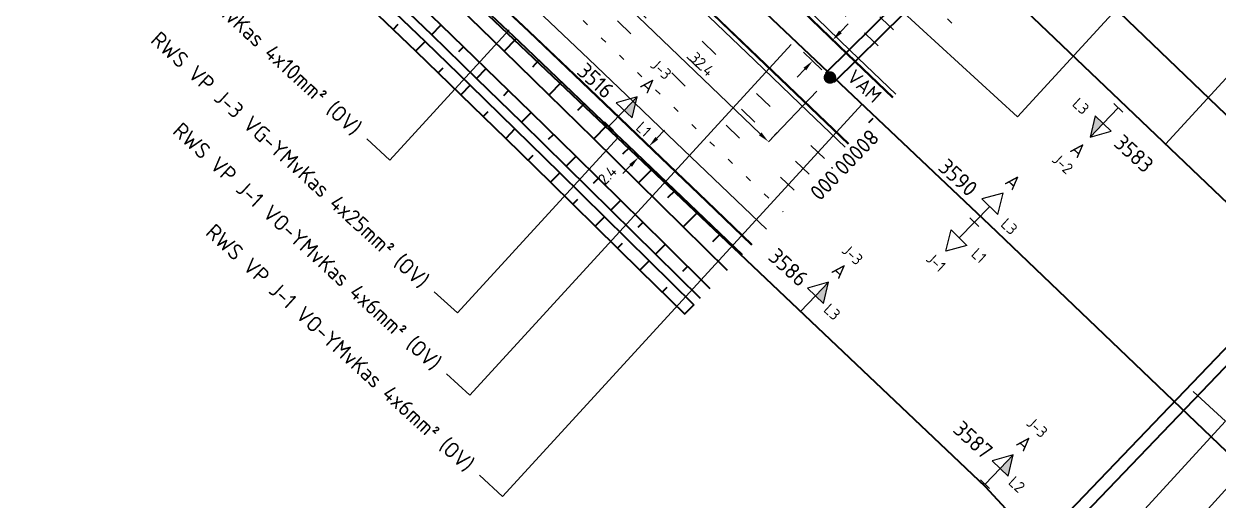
# Model space of a CAD drawing. Header units: metres. Extents: x 134219 to 139080, y 438661 to 444352.
# Drawn here: x 138743 to 138933.3, y 438856.6 to 438932.5 of the extents above; entities that cross this region are included whole.
import ezdxf
from ezdxf.enums import TextEntityAlignment as Align

# ---------------------------------------------------------------- set-up
doc = ezdxf.new("R2010")
doc.units = ezdxf.units.M
doc.linetypes.add('13strp', pattern=[4, 1, -3])
doc.linetypes.add('39strp', pattern=[12, 3, -9])
doc.layers.get('DEFPOINTS').update_dxf_attribs({"color": 193})
for name, color, linetype, lineweight in [('N-WE-KL-ET-T18', 1, 'Continuous', 18), ('N-WE-KL-ET-T25', 7, 'Continuous', 25), ('N-WE-KL-ET_LS_HULPSTUK_MOF-G', 10, 'Continuous', 35), ('N-WE-KL-ET_LS_OV_ARMATUUR-S', 7, 'Continuous', 25), ('N-WE-KL-ET_LS_OV_ARMATUUR-T18', 1, 'Continuous', 25), ('N-WE-KL-ET_LS_OV_KABEL-G', 10, 'KL-LS-OV-N', 35), ('N-WE-KL-ET_LS_OV_KABEL-M', 7, 'Continuous', 18), ('N-WE-KL-ET_LS_OV_KABEL-T25', 7, 'Continuous', 25), ('N-WE-KL-ET_LS_OV_MANTELBUIS-G', 10, 'Continuous', 35), ('Utd-ondergr-nw', 8, '13strp', 35)]:
    doc.layers.add(name, color=color, linetype=linetype, lineweight=lineweight)
doc.layers.add('N-WE-KL-ET_LS_OV_ARMATUUR-T25', color=2, linetype='Continuous')
doc.layers.add('Utd-weg-nw', color=8, linetype='Continuous')
doc.styles.add('alm a2ee v011$0$rtw_iso', font='NLCS-ISO.ttf')
doc.styles.add('ISO18', font='NLCS-ISO.ttf')
doc.styles.add('ISO25', font='NLCS-ISO.ttf')
doc.styles.add('NLCS-ISO', font='NLCS-ISO.ttf')
doc.styles.add('NLCS_18', font='NLCS-ISO.ttf', dxfattribs={"height": 1.8})
doc.styles.add('NLCS_25', font='NLCS-ISO.ttf', dxfattribs={"height": 2.5})
doc.linetypes.add('KL-LS-OV-N', pattern='A,4,-1,[103,NLCS.SHX,S=0.75,R=0,X=0,Y=0],-1,4,-1.5,["0V",Standard,S=1,R=0,X=0,Y=-0.5],-3', length=14.5)
doc.dimstyles.new('NLCS_t18_pijl_Dimension_l3_h1', dxfattribs={"dimtxt": 1.8, "dimasz": 1.8, "dimexe": 2, "dimexo": 2, "dimgap": 0.7, "dimtad": 1, "dimdec": 1, "dimzin": 0, "dimdsep": 46, "dimtxsty": 'NLCS_18', "dimcen": 2.5, "dimdle": 2, "dimclrd": 256, "dimclre": 256, "dimclrt": 256, "dimadec": 1, "dimazin": 0, "dimtfac": 1, "dimtdec": 1, "dimtofl": 0, "dimtmove": 1, "dimatfit": 0, "dimfxl": 0, "dimtolj": 1, "dimtzin": 0, "dimlwd": 18, "dimlwe": 18, "dimarcsym": 0})

# ---------------------------------------------------------------- blocks, each defined once
blk = doc.blocks.new('SKL-ET_OV_ARMATUUR_HD_NATRIUM_1x150W-SO (3)')
for points in [[(0, 1), (0, -1)], [(3.49, 0), (0, 0)], [(3.49, -1.76), (6.49, 0), (3.49, 1.76)], [(3.49, 1.76), (3.49, -1.76)], [(3.49, 0), (6.49, 0)]]:
    blk.add_lwpolyline(points)
blk.add_solid([(3.49, 0), (3.49, -1.76), (6.49, 0)])
at = {"layer": 'N-WE-KL-ET-T18', "linetype": 'ByBlock', "style": 'NLCS-ISO'}
blk.add_attdef('GROEPSNUMMER', text='', height=1.8, dxfattribs=at).set_placement((-2, -4), align=Align.RIGHT)
blk.add_attdef('FASE-AANSLUITING', (10, -4), '', height=1.8, dxfattribs=at)
at = {"layer": 'N-WE-KL-ET-T18', "linetype": 'ByBlock', "style": 'NLCS-ISO', "flags": 1}
for tag, p in [('TYPE_ARMATUUR', (7.76, -13.46)), ('TYPE_FABRIKAAT', (7.76, -17.24)), ('VERMOGEN_LAMP', (7.76, -21.02)), ('SPIEGELSTAND', (7.76, -24.81)), ('HOOGTE_LICHTMAST', (7.76, -28.59)), ('UITLEGGERHOEK', (7.76, -32.38)), ('TYPE_LICHTMAST', (7.76, -36.16)), ('BOTSVRIENDELIJK', (7.76, -39.95)), ('POSITIE_LICHTMAST', (7.76, -43.73)), ('KABELAANSLUITING', (7.76, -47.52)), ('VOEDINGSPUNT', (7.76, -51.3))]:
    blk.add_attdef(tag, p, '', height=1.8, dxfattribs=at)
at = {"layer": 'N-WE-KL-ET-T25', "linetype": 'ByBlock', "style": 'NLCS-ISO'}
blk.add_attdef('MASTNUMMER', text='', height=2.5, dxfattribs=at).set_placement((4, 4.31), align=Align.MIDDLE)
at = {"layer": 'N-WE-KL-ET-T25', "linetype": 'ByBlock', "style": 'NLCS-ISO', "flags": 1}
blk.add_attdef('TYPE_SYMBOOL', (7.76, -10.06), '', height=2.5, dxfattribs=at)
blk = doc.blocks.new('SKL-ET_HULP_MOF_VERBINDING_AFTAKMOF-SO')
at = {"const_width": 1}
blk.add_lwpolyline([(-0.5, 0, 1), (0.5, 0, 1)], format="xyb", close=True, dxfattribs=at)
blk.add_circle((0, 0), 0.5)
at = {"layer": 'N-WE-KL-ET-T18', "linetype": 'ByBlock', "style": 'NLCS-ISO', "flags": 1}
for tag, p in [('OMSCHRIJVING_LEGENDA', (0, -8.43)), ('LOCATIE', (0, -12.22)), ('MASTNUMMER', (0, -16)), ('VAN', (0, -19.78)), ('NAAR', (0, -23.57)), ('AFTAKKING', (0, -27.35)), ('VOEDINGSPUNT', (0, -31.14)), ('GROEPSNUMMER', (0, -34.92)), ('POSITIE_X', (0, -38.71)), ('POSITIE_Y', (0, -42.49)), ('OVERIGE_OPMERKING(EN)_2', (0, -50.06))]:
    blk.add_attdef(tag, p, '', height=1.8, dxfattribs=at)
at = {"layer": 'N-WE-KL-ET-T18', "linetype": 'ByBlock', "style": 'NLCS-ISO'}
blk.add_attdef('OVERIGE_OPMERKING(EN)_1', (0, -46.28), '', height=1.8, dxfattribs=at)
at = {"layer": 'N-WE-KL-ET-T25', "linetype": 'ByBlock', "style": 'NLCS-ISO'}
blk.add_attdef('SOORT_MOF', text='', height=2.25, dxfattribs=at).set_placement((0, 3), align=Align.MIDDLE)
blk = doc.blocks.new('SKL-ET_OV_ARMATUUR_HD_NATRIUM_2x250W-SO (3)')
for p, q in [((-6.49, 0), (-3.49, 1.76)), ((-3.49, -1.76), (-6.49, 0)), ((6.49, 0), (3.49, 1.76)), ((3.49, -1.76), (6.49, 0))]:
    blk.add_line(p, q)
for points in [[(-3.49, 1.76), (-3.49, -1.76)], [(-3.49, 0), (0, 0)], [(0, 1), (0, -1)], [(3.49, 0), (0, 0)], [(3.49, 1.76), (3.49, -1.76)]]:
    blk.add_lwpolyline(points)
at = {"layer": 'N-WE-KL-ET_LS_OV_ARMATUUR-T18', "style": 'ISO18', "flags": 1}
for tag, p in [('TYPE_ARMATUUR', (3.07, -6.82)), ('VERMOGEN_LAMP', (3.07, -10.61)), ('SPIEGELSTAND', (3.07, -14.39)), ('HOOGTE_LICHTMAST', (3.07, -18.17)), ('UITLEGGERHOEK', (3.07, -21.96)), ('TYPE_LICHTMAST', (3.07, -25.74)), ('BOTSVRIENDELIJK', (3.07, -29.53)), ('POSITIE_LICHTMAST', (3.07, -33.31)), ('KABELAANSLUITNG', (3.07, -37.1)), ('VOEDINGSPUNT', (3.07, -48.45))]:
    blk.add_attdef(tag, p, '', height=1.8, dxfattribs=at)
at = {"layer": 'N-WE-KL-ET_LS_OV_ARMATUUR-T18', "style": 'ISO18'}
for tag, p in [('FASE-AANSLUITING_1', (3.07, -40.88)), ('FASE-AANSLUITING_2', (3.07, -44.67)), ('GROEPSNUMMER', (3.07, -52.24))]:
    blk.add_attdef(tag, p, '', height=1.8, dxfattribs=at)
at = {"layer": 'N-WE-KL-ET_LS_OV_ARMATUUR-T25', "style": 'ISO25'}
for tag, p, height in [('MASTNUMMER', (3.07, 7.39), 2.5), ('TYPE_SYMBOOL', (3.07, 3.61), 2.25)]:
    blk.add_attdef(tag, p, '', height=height, dxfattribs=at)
blk = doc.blocks.new('*D344')
at = {"layer": 'DEFPOINTS', "color": 0, "transparency": 16777216}
for p in [(138840.91, 438911.24), (138840.91, 438911.24), (138842.59, 438912.99)]:
    blk.add_point(p, dxfattribs=at)
at = {"layer": 'N-WE-KL-ET_LS_OV_KABEL-M', "linetype": 'Continuous', "lineweight": 18, "transparency": 16777216}
for p, q in [((138843.83, 438914.29), (138845.08, 438915.59)), ((138839.66, 438909.94), (138838.42, 438908.64))]:
    blk.add_line(p, q, dxfattribs=at)
at = {"layer": 'N-WE-KL-ET_LS_OV_KABEL-M', "lineweight": 18, "transparency": 16777216}
for p, q in [((138840.91, 438911.24), (138842.35, 438909.86)), ((138842.59, 438912.99), (138844.03, 438911.6))]:
    blk.add_line(p, q, dxfattribs=at)
at = {"layer": 'N-WE-KL-ET_LS_OV_KABEL-M', "transparency": 16777216}
for points in [[(138843.62, 438914.49), (138844.05, 438914.08), (138842.59, 438912.99)], [(138839.45, 438910.15), (138839.88, 438909.73), (138840.91, 438911.24)]]:
    blk.add_solid(points, dxfattribs=at)
at = {"layer": 'N-WE-KL-ET_LS_OV_KABEL-M', "transparency": 16777216, "insert": (138835.97, 438908.4), "char_height": 1.8, "attachment_point": 5, "rotation": 46.2058, "style": 'NLCS_18'}
blk.add_mtext('\\A1;2.4', dxfattribs=at)
blk = doc.blocks.new('*D150')
at = {"layer": 'DEFPOINTS', "color": 0, "transparency": 16777216}
for p in [(138838.25, 438936.15, 2.32), (138861.63, 438913.74, 2.32), (138861.63, 438913.74)]:
    blk.add_point(p, dxfattribs=at)
at = {"layer": 'N-WE-KL-ET_LS_OV_KABEL-M', "lineweight": 18, "transparency": 16777216}
for p, q in [((138838.73, 438936.66), (138839.64, 438937.6)), ((138862.11, 438914.24), (138863.01, 438915.19))]:
    blk.add_line(p, q, dxfattribs=at)
at = {"layer": 'N-WE-KL-ET_LS_OV_KABEL-M', "linetype": 'Continuous', "lineweight": 18, "transparency": 16777216}
blk.add_line((138839.55, 438934.91), (138860.33, 438914.99), dxfattribs=at)
at = {"layer": 'N-WE-KL-ET_LS_OV_KABEL-M', "transparency": 16777216}
for points in [[(138839.76, 438935.13), (138839.34, 438934.69), (138838.25, 438936.15)], [(138860.53, 438915.21), (138860.12, 438914.77), (138861.63, 438913.74)]]:
    blk.add_solid(points, dxfattribs=at)
at = {"layer": 'N-WE-KL-ET_LS_OV_KABEL-M', "transparency": 16777216, "insert": (138851.05, 438926.1), "char_height": 1.8, "attachment_point": 5, "rotation": 316.2058, "style": 'NLCS_18'}
blk.add_mtext('\\A1;32.4', dxfattribs=at)
blk = doc.blocks.new('*D151')
at = {"layer": 'DEFPOINTS', "color": 0, "transparency": 16777216}
for p in [(138871.86, 438929.94), (138868.68, 438926.62), (138868.68, 438926.62)]:
    blk.add_point(p, dxfattribs=at)
at = {"layer": 'N-WE-KL-ET_LS_OV_KABEL-M', "linetype": 'Continuous', "lineweight": 18, "transparency": 16777216}
for p, q in [((138873.11, 438931.24), (138874.35, 438932.54)), ((138867.44, 438925.33), (138866.19, 438924.03))]:
    blk.add_line(p, q, dxfattribs=at)
at = {"layer": 'N-WE-KL-ET_LS_OV_KABEL-M', "lineweight": 18, "transparency": 16777216}
for p, q in [((138871.86, 438929.94), (138870.42, 438931.33)), ((138868.68, 438926.62), (138867.24, 438928.01))]:
    blk.add_line(p, q, dxfattribs=at)
at = {"layer": 'N-WE-KL-ET_LS_OV_KABEL-M', "transparency": 16777216}
for points in [[(138872.89, 438931.45), (138873.33, 438931.03), (138871.86, 438929.94)], [(138867.22, 438925.53), (138867.65, 438925.12), (138868.68, 438926.62)]]:
    blk.add_solid(points, dxfattribs=at)
at = {"layer": 'N-WE-KL-ET_LS_OV_KABEL-M', "transparency": 16777216, "insert": (138874.51, 438935.02), "char_height": 1.8, "attachment_point": 5, "rotation": 46.2058, "style": 'NLCS_18'}
blk.add_mtext('\\A1;4.6', dxfattribs=at)

msp = doc.modelspace()

# ---------------------------------------------------------------- linework, layer by layer
at = {"layer": 'N-WE-KL-ET_LS_OV_KABEL-G', "elevation": 1.17, "flags": 128}
msp.add_lwpolyline([(138088.64, 439676.43), (138088.64, 439676.43), (138097.5, 439666.65), (138107.23, 439656.38), (138139.91, 439624.96), (138141.78, 439623.5), (138425.82, 439351.41), (138520.26, 439261.98), (138566.89, 439216.72), (138613.92, 439171.92), (138660.91, 439126.84), (138707.71, 439081.89), (138754.75, 439037.02), (138768.95, 439023.34), (138801.31, 438992.45), (138850.33, 438944.62), (138896.9, 438900.49), (138941.92, 438857.34)], dxfattribs=at)
at = {"layer": 'N-WE-KL-ET_LS_OV_KABEL-G', "flags": 128}
for points in [[(138953.36, 438803.71), (138915.36, 438839.38), (138901.13, 438853.03), (138900.09, 438854.5), (138896.25, 438858.69), (138802.58, 438947.64), (138802.58, 438947.61), (138789.54, 438959.74), (138774.47, 438973.56), (138762.68, 438984.16), (138743.95, 439001.5), (138731.19, 439013.41), (138717.8, 439025.19), (138712.97, 439030.05), (138701.15, 439040.29), (138688.62, 439051.81), (138685.03, 439054.89), (138674.01, 439064.17), (138662.45, 439072.76), (138646.48, 439082.7), (138622.68, 439093.99), (138609.71, 439098.88), (138589.61, 439105.01), (138568.64, 439109.11), (138546.16, 439110.41), (138527.35, 439109.58), (138491.99, 439105.17), (138486.14, 439104.84), (138476.69, 439103.93), (138476.83, 439103.72)], [(138965.16, 438874.91), (138941.81, 438897.22), (138887.71, 438948.92), (138826.6, 439007.5), (138793.89, 439038.41)], [(138893.66, 438945.94), (138899.38, 438951.89), (138948.82, 438904.38), (138949.31, 438902.56), (138950.97, 438901.13), (138952.19, 438901.04), (138972.7, 438881.65)]]:
    msp.add_lwpolyline(points, dxfattribs=at)
at = {"layer": 'N-WE-KL-ET_LS_OV_KABEL-M'}
for points in [[(138870.15, 438925.22), (138868.68, 438926.62)], [(138869.35, 438921.8), (138861.63, 438913.74)]]:
    msp.add_lwpolyline(points, dxfattribs=at)
at = {"layer": 'N-WE-KL-ET_LS_OV_KABEL-T25'}
for p, q in [((138970.75, 438993.43), (138901.33, 438917.68)), ((138996.83, 438991.82), (138924.93, 438913.35)), ((138882.51, 438934.93), (138901.33, 438917.68)), ((138801.29, 438910.79), (138820.33, 438931.56)), ((138814.01, 438873.33), (138865.25, 438929.24)), ((138819.27, 438857.15), (138876.6, 438919.72)), ((138801.29, 438910.79), (138797.61, 438914.17)), ((138812.05, 438886.43), (138837.65, 438914.36)), ((138812.05, 438886.43), (138808.37, 438889.81)), ((138814.01, 438873.33), (138810.32, 438876.7)), ((138819.27, 438857.15), (138815.58, 438860.53)), ((138878.86, 438797.51), (138937.54, 438861.54))]:
    msp.add_line(p, q, dxfattribs=at)
msp.add_lwpolyline([(138929.32, 438873.91), (138934.5, 438869.16), (138881.26, 438811.05)], dxfattribs=at)
at = {"layer": 'N-WE-KL-ET_LS_OV_MANTELBUIS-G', "linetype": 'Continuous'}
for points in [[(138870.74, 438924.69), (138872.14, 438923.27), (138894.36, 438945.23), (138892.96, 438946.65)], [(138905.73, 438850.75), (138907.17, 438849.36), (138952.91, 438897.07), (138951.46, 438898.45)]]:
    msp.add_lwpolyline(points, close=True, dxfattribs=at)
at = {"layer": 'Utd-ondergr-nw', "color": 7, "linetype": 'Continuous'}
msp.add_line((138878.26, 438917.46), (138877.57, 438916.74), dxfattribs=at)
at = {"layer": 'Utd-ondergr-nw', "linetype": 'Continuous', "flags": 128}
for points in [[(138737.06, 439059.18), (138744.28, 439052.26), (138751.5, 439045.34), (138758.72, 439038.42), (138765.94, 439031.5), (138773.16, 439024.58), (138780.37, 439017.66), (138787.59, 439010.74), (138794.81, 439003.82), (138802.03, 438996.9), (138809.25, 438989.98), (138815.68, 438983.81), (138816.47, 438983.06), (138823.68, 438976.14), (138830.9, 438969.21), (138838.12, 438962.29), (138845.34, 438955.37), (138852.56, 438948.45), (138859.78, 438941.53), (138866.99, 438934.61), (138874.21, 438927.69), (138881.43, 438920.77)], [(138737.11, 439059.23), (138744.33, 439052.31), (138751.55, 439045.39), (138758.77, 439038.47), (138765.99, 439031.55), (138773.2, 439024.63), (138780.42, 439017.71), (138787.64, 439010.79), (138794.86, 439003.87), (138802.08, 438996.95), (138809.3, 438990.03), (138815.73, 438983.86), (138816.51, 438983.11), (138823.73, 438976.19), (138830.95, 438969.27), (138838.17, 438962.34), (138845.39, 438955.42), (138852.61, 438948.5), (138859.82, 438941.58), (138867.04, 438934.66), (138874.26, 438927.74), (138881.48, 438920.82)], [(138802.07, 438982.68), (138802.17, 438982.59), (138808.6, 438976.42), (138809.39, 438975.67), (138816.6, 438968.75), (138823.82, 438961.83), (138831.04, 438954.91), (138838.26, 438947.99), (138845.48, 438941.07), (138852.7, 438934.15), (138859.91, 438927.23), (138867.13, 438920.31), (138874.35, 438913.39)], [(138802.12, 438982.73), (138802.22, 438982.64), (138808.65, 438976.47), (138809.43, 438975.72), (138816.65, 438968.8), (138823.87, 438961.88), (138831.09, 438954.96), (138838.31, 438948.04), (138845.53, 438941.12), (138852.74, 438934.2), (138859.96, 438927.28), (138867.18, 438920.36), (138874.4, 438913.44)], [(138785.01, 438964.47), (138785.55, 438963.96), (138792.85, 438957.14), (138800.14, 438950.3), (138807.41, 438943.45), (138814.67, 438936.59), (138821.91, 438929.72), (138829.15, 438922.83), (138836.37, 438915.92), (138839.15, 438913.26), (138842.99, 438909.58), (138850.21, 438902.66), (138857.43, 438895.74)], [(138786.47, 438966.09), (138787.04, 438965.56), (138794.34, 438958.73), (138801.63, 438951.89), (138808.9, 438945.04), (138816.17, 438938.17), (138823.42, 438931.3), (138830.65, 438924.4), (138837.88, 438917.5), (138840.66, 438914.84), (138844.5, 438911.15), (138851.72, 438904.23), (138858.94, 438897.31)], [(138786.52, 438966.14), (138787.09, 438965.61), (138794.39, 438958.78), (138801.68, 438951.94), (138808.95, 438945.09), (138816.21, 438938.23), (138823.46, 438931.35), (138830.7, 438924.46), (138837.93, 438917.55), (138840.71, 438914.89), (138844.55, 438911.2), (138851.77, 438904.28), (138858.99, 438897.36)], [(138783.34, 438962.96), (138789.8, 438956.81), (138790.58, 438956.06), (138797.81, 438949.15), (138805.02, 438942.22), (138812.21, 438935.27), (138819.38, 438928.3), (138826.54, 438921.31), (138833.68, 438914.31), (138840.8, 438907.3), (138847.92, 438900.27), (138855.04, 438893.24)], [(138780.57, 438960.07), (138787.03, 438953.92), (138787.81, 438953.17), (138795.04, 438946.26), (138802.25, 438939.33), (138809.44, 438932.38), (138816.61, 438925.41), (138823.77, 438918.43), (138830.91, 438911.43), (138838.04, 438904.41), (138845.15, 438897.38), (138852.27, 438890.35)], [(138778.03, 438957.42), (138784.49, 438951.27), (138785.27, 438950.52), (138792.5, 438943.61), (138799.7, 438936.68), (138806.89, 438929.73), (138814.07, 438922.76), (138821.23, 438915.77), (138828.37, 438908.77), (138835.49, 438901.76), (138842.61, 438894.73), (138849.72, 438887.7)], [(138779.07, 438958.5), (138785.53, 438952.35), (138786.31, 438951.6), (138793.53, 438944.69), (138800.74, 438937.76), (138807.93, 438930.81), (138815.11, 438923.84), (138822.26, 438916.86), (138829.4, 438909.86), (138836.53, 438902.84), (138843.65, 438895.81), (138850.76, 438888.78)], [(138776.08, 438955.39), (138782.66, 438949.36), (138783.5, 438948.67), (138790.97, 438942.02), (138798.2, 438935.11), (138805.41, 438928.17), (138812.59, 438921.22), (138819.76, 438914.25), (138826.91, 438907.26), (138834.04, 438900.24), (138841.17, 438893.22), (138848.3, 438886.21)], [(138802.55, 438932.42), (138801.8, 438931.65)], [(138807.94, 438930.8), (138809.45, 438932.37)], [(138819.5, 438928.18), (138821.44, 438930.17)], [(138806.89, 438929.73), (138805.4, 438928.18)], [(138812.28, 438928.1), (138813.04, 438928.88)], [(138824.07, 438925.7), (138825.06, 438926.72)], [(138809.74, 438925.47), (138808.99, 438924.71)], [(138815.11, 438923.84), (138816.63, 438925.4)], [(138814.07, 438922.76), (138812.58, 438921.23)], [(138826.66, 438921.2), (138828.68, 438923.27)], [(138819.45, 438921.12), (138820.21, 438921.9)], [(138831.27, 438918.75), (138832.3, 438919.81)], [(138816.91, 438918.51), (138816.16, 438917.75)], [(138822.27, 438916.85), (138823.79, 438918.41)], [(138821.23, 438915.78), (138819.75, 438914.26)], [(138833.8, 438914.2), (138835.92, 438916.36)], [(138826.6, 438914.13), (138827.36, 438914.9)], [(138824.06, 438911.52), (138823.32, 438910.77)], [(138829.41, 438909.85), (138830.93, 438911.4)], [(138838.45, 438911.79), (138839.53, 438912.89)], [(138840.92, 438907.18), (138843.14, 438909.43)], [(138828.37, 438908.77), (138826.89, 438907.28)], [(138833.73, 438907.12), (138834.5, 438907.89)], [(138845.62, 438904.82), (138846.76, 438905.97)], [(138831.19, 438904.52), (138830.46, 438903.77)], [(138836.53, 438902.83), (138838.06, 438904.38)], [(138835.49, 438901.76), (138834.02, 438900.27)], [(138848.04, 438900.15), (138850.37, 438902.51)], [(138840.86, 438900.1), (138841.62, 438900.87)], [(138852.79, 438897.84), (138853.98, 438899.05)], [(138838.32, 438897.5), (138837.58, 438896.76)], [(138843.65, 438895.81), (138845.18, 438897.36)], [(138842.61, 438894.73), (138841.14, 438893.25)], [(138847.97, 438893.07), (138848.74, 438893.84)], [(138845.44, 438890.48), (138844.71, 438889.74)], [(138849.72, 438887.7), (138848.27, 438886.24)]]:
    msp.add_lwpolyline(points, dxfattribs=at)
at = {"layer": 'Utd-weg-nw', "linetype": '13strp', "flags": 128}
for points in [[(138711.15, 439104.94), (138711.42, 439104.68), (138718.64, 439097.76), (138725.86, 439090.84), (138733.07, 439083.92), (138740.29, 439077), (138742.79, 439074.61), (138747.51, 439070.08), (138754.73, 439063.16), (138761.95, 439056.24), (138769.17, 439049.32), (138776.38, 439042.4), (138783.6, 439035.48), (138790.82, 439028.56), (138798.04, 439021.63), (138805.26, 439014.71), (138812.48, 439007.79), (138819.69, 439000.87), (138826.13, 438994.7), (138826.91, 438993.95), (138834.13, 438987.03), (138841.35, 438980.11), (138848.57, 438973.19), (138855.79, 438966.27), (138863, 438959.35), (138870.22, 438952.43), (138877.44, 438945.51), (138884.66, 438938.59), (138891.88, 438931.67)], [(138791.67, 438971.84), (138791.77, 438971.75), (138798.2, 438965.58), (138798.99, 438964.83), (138806.21, 438957.91), (138813.42, 438950.98), (138820.64, 438944.06), (138827.86, 438937.14), (138835.08, 438930.22), (138842.3, 438923.3), (138849.52, 438916.38), (138856.73, 438909.46), (138863.95, 438902.54)]]:
    msp.add_lwpolyline(points, dxfattribs=at)
at = {"layer": 'Utd-weg-nw', "linetype": '39strp', "flags": 128}
for points in [[(138708.57, 439102.26), (138708.84, 439101.99), (138716.06, 439095.07), (138723.28, 439088.15), (138730.5, 439081.23), (138737.71, 439074.31), (138740.21, 439071.92), (138744.93, 439067.39), (138752.15, 439060.47), (138759.37, 439053.55), (138766.59, 439046.63), (138773.81, 439039.71), (138781.02, 439032.79), (138788.24, 439025.87), (138795.46, 439018.95), (138802.68, 439012.03), (138809.9, 439005.1), (138817.12, 438998.18), (138823.55, 438992.01), (138824.33, 438991.26), (138831.55, 438984.34), (138838.77, 438977.42), (138845.99, 438970.5), (138853.21, 438963.58), (138860.43, 438956.66), (138867.64, 438949.74), (138874.86, 438942.82), (138882.08, 438935.9), (138889.3, 438928.98)], [(138706.15, 439099.73), (138706.42, 439099.47), (138713.64, 439092.55), (138720.86, 439085.63), (138728.07, 439078.71), (138735.29, 439071.79), (138737.79, 439069.39), (138742.51, 439064.86), (138749.73, 439057.94), (138756.95, 439051.02), (138764.17, 439044.1), (138771.38, 439037.18), (138778.6, 439030.26), (138785.82, 439023.34), (138793.04, 439016.42), (138800.26, 439009.5), (138807.48, 439002.58), (138814.69, 438995.66), (138821.13, 438989.49), (138821.91, 438988.74), (138829.13, 438981.82), (138836.35, 438974.9), (138843.57, 438967.97), (138850.79, 438961.05), (138858, 438954.13), (138865.22, 438947.21), (138872.44, 438940.29), (138879.66, 438933.37), (138886.88, 438926.45)], [(138703.72, 439097.2), (138704, 439096.94), (138711.22, 439090.02), (138718.43, 439083.1), (138725.65, 439076.18), (138732.87, 439069.26), (138735.37, 439066.86), (138740.09, 439062.34), (138747.31, 439055.42), (138754.53, 439048.5), (138761.74, 439041.58), (138768.96, 439034.66), (138776.18, 439027.73), (138783.4, 439020.81), (138790.62, 439013.89), (138797.83, 439006.97), (138805.05, 439000.05), (138812.27, 438993.13), (138818.71, 438986.96), (138819.49, 438986.21), (138826.71, 438979.29), (138833.93, 438972.37), (138841.14, 438965.45), (138848.36, 438958.53), (138855.58, 438951.61), (138862.8, 438944.69), (138870.02, 438937.77), (138877.24, 438930.84), (138884.45, 438923.92)], [(138799.1, 438979.58), (138799.19, 438979.49), (138805.63, 438973.32), (138806.41, 438972.57), (138813.63, 438965.65), (138820.85, 438958.73), (138828.06, 438951.81), (138835.28, 438944.89), (138842.5, 438937.96), (138849.72, 438931.04), (138856.94, 438924.12), (138864.16, 438917.2), (138871.37, 438910.28)], [(138796.68, 438977.05), (138796.77, 438976.96), (138803.21, 438970.79), (138803.99, 438970.04), (138811.21, 438963.12), (138818.42, 438956.2), (138825.64, 438949.28), (138832.86, 438942.36), (138840.08, 438935.44), (138847.3, 438928.52), (138854.52, 438921.6), (138861.73, 438914.68), (138868.95, 438907.76)], [(138794.25, 438974.53), (138794.35, 438974.44), (138800.78, 438968.27), (138801.57, 438967.52), (138808.78, 438960.59), (138816, 438953.67), (138823.22, 438946.75), (138830.44, 438939.83), (138837.66, 438932.91), (138844.87, 438925.99), (138852.09, 438919.07), (138859.31, 438912.15), (138866.53, 438905.23)]]:
    msp.add_lwpolyline(points, dxfattribs=at)
at = {"layer": 'Utd-weg-nw', "linetype": 'Continuous', "flags": 128}
for points in [[(138737.6, 439059.74), (138744.82, 439052.82), (138752.03, 439045.9), (138759.25, 439038.98), (138766.47, 439032.06), (138773.69, 439025.14), (138780.91, 439018.22), (138788.13, 439011.29), (138795.34, 439004.37), (138802.56, 438997.45), (138809.78, 438990.53), (138816.22, 438984.36), (138817, 438983.61), (138824.22, 438976.69), (138831.43, 438969.77), (138838.65, 438962.85), (138845.87, 438955.93), (138853.09, 438949.01), (138860.31, 438942.09), (138867.53, 438935.17), (138874.74, 438928.25), (138881.96, 438921.33)], [(138801.59, 438982.18), (138801.68, 438982.09), (138808.12, 438975.92), (138808.9, 438975.17), (138816.12, 438968.25), (138823.34, 438961.33), (138830.56, 438954.4), (138837.77, 438947.48), (138844.99, 438940.56), (138852.21, 438933.64), (138859.43, 438926.72), (138866.65, 438919.8), (138873.87, 438912.88)], [(138788.77, 438968.62), (138789.37, 438968.06), (138796.68, 438961.23), (138803.97, 438954.38), (138811.25, 438947.53), (138818.52, 438940.66), (138825.77, 438933.77), (138833.01, 438926.88), (138840.24, 438919.97), (138843.02, 438917.31), (138846.87, 438913.62), (138854.09, 438906.7), (138861.3, 438899.78)]]:
    msp.add_lwpolyline(points, dxfattribs=at)

# ---------------------------------------------------------------- block references
at = {"layer": 'N-WE-KL-ET_LS_HULPSTUK_MOF-G'}
ref = msp.add_blockref('SKL-ET_HULP_MOF_VERBINDING_AFTAKMOF-SO', (138871.44, 438923.98), dxfattribs=at)
ref.add_attrib('SOORT_MOF', 'VAM', (138873.98, 438923.79), dxfattribs={"layer": 'N-WE-KL-ET_LS_OV_ARMATUUR-T25', "height": 2.25, "rotation": 317.498, "style": 'ISO25'})
at = {"layer": 'N-WE-KL-ET_LS_OV_ARMATUUR-S'}
ref = msp.add_blockref('SKL-ET_OV_ARMATUUR_HD_NATRIUM_1x150W-SO (3)', (138836.22, 438916.22, 1.81), dxfattribs=dict(at, rotation=46.24087998298897))
ref.add_attrib('MASTNUMMER', '3516', (138830.92, 438924.7, 1.81), dxfattribs={"layer": 'N-WE-KL-ET_LS_OV_ARMATUUR-T25', "height": 2.5, "rotation": 317.498, "style": 'ISO25'})
ref.add_attrib('TYPE_SYMBOOL', 'A', (138841.02, 438922.6, 1.81), dxfattribs={"layer": 'N-WE-KL-ET_LS_OV_ARMATUUR-T25', "height": 2.25, "rotation": 317.498, "style": 'ISO25'})
ref.add_attrib('FASE-AANSLUITING_1', 'L1', (138840.36, 438915.78, 1.81), dxfattribs={"layer": 'N-WE-KL-ET_LS_OV_ARMATUUR-T18', "height": 1.8, "rotation": 317.498, "style": 'ISO18'})
ref.add_attrib('GROEPSNUMMER', 'J-3', (138842.65, 438925.79, 1.81), dxfattribs={"layer": 'N-WE-KL-ET_LS_OV_ARMATUUR-T18', "height": 1.8, "rotation": 317.498, "style": 'ISO18'})
ref = msp.add_blockref('SKL-ET_OV_ARMATUUR_HD_NATRIUM_1x150W-SO (3)', (138917.41, 438919.15, 2.15), dxfattribs=dict(at, rotation=226.1030974442407))
ref.add_attrib('MASTNUMMER', '3583', (138916.5, 438913.24, 2.15), dxfattribs={"layer": 'N-WE-KL-ET_LS_OV_ARMATUUR-T25', "height": 2.5, "rotation": 317.498, "style": 'ISO25'})
ref.add_attrib('TYPE_SYMBOOL', 'A', (138909.56, 438912.29, 2.15), dxfattribs={"layer": 'N-WE-KL-ET_LS_OV_ARMATUUR-T25', "height": 2.25, "rotation": 317.498, "style": 'ISO25'})
ref.add_attrib('FASE-AANSLUITING_1', 'L3', (138909.92, 438919.57, 2.15), dxfattribs={"layer": 'N-WE-KL-ET_LS_OV_ARMATUUR-T18', "height": 1.8, "rotation": 317.498, "style": 'ISO18'})
ref.add_attrib('GROEPSNUMMER', 'J-2', (138906.67, 438910.7, 2.15), dxfattribs={"layer": 'N-WE-KL-ET_LS_OV_ARMATUUR-T18', "height": 1.8, "rotation": 317.498, "style": 'ISO18'})
ref = msp.add_blockref('SKL-ET_OV_ARMATUUR_HD_NATRIUM_2x250W-SO (3)', (138894.47, 438900.91, 2.7), dxfattribs=dict(at, rotation=45.25091242126414))
ref.add_attrib('MASTNUMMER', '3590', (138888.51, 438909.4, 2.7), dxfattribs={"layer": 'N-WE-KL-ET_LS_OV_ARMATUUR-T25', "height": 2.5, "rotation": 317.498, "style": 'ISO25'})
ref.add_attrib('TYPE_SYMBOOL', 'A', (138899.19, 438907.16, 2.7), dxfattribs={"layer": 'N-WE-KL-ET_LS_OV_ARMATUUR-T25', "height": 2.25, "rotation": 317.498, "style": 'ISO25'})
ref.add_attrib('FASE-AANSLUITING_1', 'L3', (138898.51, 438900.38, 2.7), dxfattribs={"layer": 'N-WE-KL-ET_LS_OV_ARMATUUR-T18', "height": 1.8, "rotation": 317.498, "style": 'ISO18'})
ref.add_attrib('FASE-AANSLUITING_2', 'L1', (138893.81, 438895.61, 2.7), dxfattribs={"layer": 'N-WE-KL-ET_LS_OV_ARMATUUR-T18', "height": 1.8, "rotation": 317.498, "style": 'ISO18'})
ref.add_attrib('GROEPSNUMMER', 'J-1', (138886.61, 438894.88, 2.7), dxfattribs={"layer": 'N-WE-KL-ET_LS_OV_ARMATUUR-T18', "height": 1.8, "rotation": 317.498, "style": 'ISO18'})
ref = msp.add_blockref('SKL-ET_OV_ARMATUUR_HD_NATRIUM_1x150W-SO (3)', (138866.72, 438886.64, 2.13), dxfattribs=dict(at, rotation=46.24087998298897))
ref.add_attrib('MASTNUMMER', '3586', (138861.42, 438895.12, 2.13), dxfattribs={"layer": 'N-WE-KL-ET_LS_OV_ARMATUUR-T25', "height": 2.5, "rotation": 317.498, "style": 'ISO25'})
ref.add_attrib('TYPE_SYMBOOL', 'A', (138871.53, 438893.02, 2.13), dxfattribs={"layer": 'N-WE-KL-ET_LS_OV_ARMATUUR-T25', "height": 2.25, "rotation": 317.498, "style": 'ISO25'})
ref.add_attrib('FASE-AANSLUITING_1', 'L3', (138870.28, 438886.76, 2.13), dxfattribs={"layer": 'N-WE-KL-ET_LS_OV_ARMATUUR-T18', "height": 1.8, "rotation": 317.498, "style": 'ISO18'})
ref.add_attrib('GROEPSNUMMER', 'J-3', (138873.16, 438896.21, 2.13), dxfattribs={"layer": 'N-WE-KL-ET_LS_OV_ARMATUUR-T18', "height": 1.8, "rotation": 317.498, "style": 'ISO18'})
ref = msp.add_blockref('SKL-ET_OV_ARMATUUR_HD_NATRIUM_1x150W-SO (3)', (138896.17, 438859.1, 2.37), dxfattribs=dict(at, rotation=46.24087998298897))
ref.add_attrib('MASTNUMMER', '3587', (138890.87, 438867.59, 2.37), dxfattribs={"layer": 'N-WE-KL-ET_LS_OV_ARMATUUR-T25', "height": 2.5, "rotation": 317.498, "style": 'ISO25'})
ref.add_attrib('TYPE_SYMBOOL', 'A', (138900.97, 438865.49, 2.37), dxfattribs={"layer": 'N-WE-KL-ET_LS_OV_ARMATUUR-T25', "height": 2.25, "rotation": 317.498, "style": 'ISO25'})
ref.add_attrib('FASE-AANSLUITING_1', 'L2', (138899.73, 438859.22, 2.37), dxfattribs={"layer": 'N-WE-KL-ET_LS_OV_ARMATUUR-T18', "height": 1.8, "rotation": 317.498, "style": 'ISO18'})
ref.add_attrib('GROEPSNUMMER', 'J-3', (138902.6, 438868.67, 2.37), dxfattribs={"layer": 'N-WE-KL-ET_LS_OV_ARMATUUR-T18', "height": 1.8, "rotation": 317.498, "style": 'ISO18'})

# ---------------------------------------------------------------- texts
at = {"layer": 'N-WE-KL-ET_LS_OV_KABEL-T25', "style": 'NLCS_25'}
for s, p in [('RWS VP J-3 VG-YMvKas 4x10mm² (OV)', (138796.19, 438915.47)), ('RWS VP J-3 VG-YMvKas 4x25mm² (OV)', (138806.95, 438891.11)), ('RWS VP J-1 VO-YMvKas 4x6mm² (OV)', (138808.91, 438878)), ('RWS VP J-1 VO-YMvKas 4x6mm² (OV)', (138814.16, 438861.83))]:
    msp.add_text(s, height=2.5, rotation=317.498, dxfattribs=at).set_placement(p, align=Align.MIDDLE_RIGHT)
at = {"layer": 'Utd-ondergr-nw', "color": 7, "style": 'alm a2ee v011$0$rtw_iso'}
msp.add_text('80000.000', height=2.5, rotation=226.2055, dxfattribs=at).set_placement((138877.67, 438915.95))

# ---------------------------------------------------------------- dimensions: what is measured, and where the dimension line sits
at = {"layer": 'N-WE-KL-ET_LS_OV_KABEL-M'}
dim = msp.add_aligned_dim(p1=(138838.25, 438936.15, 2.32), p2=(138861.63, 438913.74, 2.32), distance=0, dimstyle='NLCS_t18_pijl_Dimension_l3_h1', dxfattribs=at)
dim.commit()
dim.dimension.update_dxf_attribs({"geometry": '*D150', "text_midpoint": (138851.05, 438926.1)})
for base, p1, p2, picture, middle in [((138868.68, 438926.62), (138871.86, 438929.94), (138868.68, 438926.62), '*D151', (138875.67, 438933.91)), ((138840.91, 438911.24), (138842.59, 438912.99), (138840.91, 438911.24), '*D344', (138837.12, 438907.29))]:
    dim = msp.add_linear_dim(base=base, p1=p1, p2=p2, angle=226.2058, dimstyle='NLCS_t18_pijl_Dimension_l3_h1', dxfattribs=at)
    dim.commit()
    dim.dimension.update_dxf_attribs({"geometry": picture, "text_midpoint": middle, "dimtype": 161})

doc.saveas('drawing.dxf')
